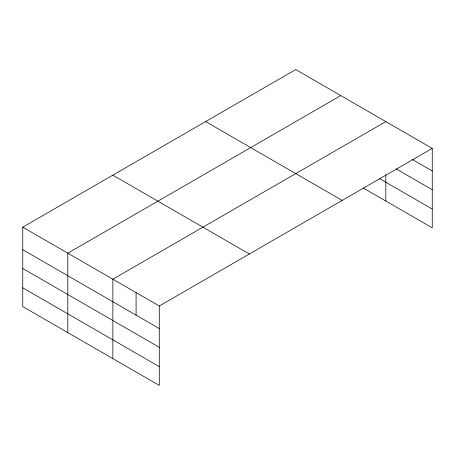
<?xml version="1.0" encoding="UTF-8"?>
<svg xmlns="http://www.w3.org/2000/svg" width="455" height="455" viewBox="0 0 455 455"><rect width="100%" height="100%" fill="white"/><g stroke="black" fill="none" stroke-linecap="round" stroke-linejoin="round"><path stroke-width="0.68" d="M22.75 227.17L159.29 305.999L159.29 385.425L22.75 306.596L22.75 227.17L295.71 69.575L432.25 148.404L432.25 227.83L363.3 188.023M340.772 95.59L67.806 253.185L67.806 332.611M385.829 121.604L112.863 279.194L112.863 358.625M159.29 305.999L432.25 148.404M412.093 159.318L432.25 170.955M396.214 168.919L432.25 189.724M379.737 178.747L432.25 209.061M205.637 121.582L342.171 200.41M112.829 175.164L249.363 253.992M22.75 249.721L159.29 328.55M22.75 268.49L159.29 347.319M22.75 287.827L159.29 366.656M385.829 174.663L385.829 201.03M136.079 292.599L136.079 315.15"/></g></svg>
